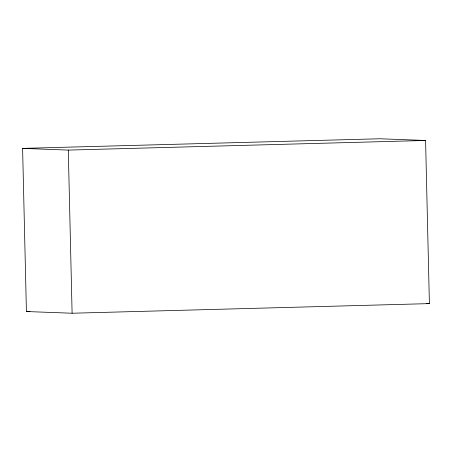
<?xml version="1.0" encoding="UTF-8"?>
<svg xmlns="http://www.w3.org/2000/svg" width="452" height="452" viewBox="0 0 452 452"><rect width="100%" height="100%" fill="white"/><g stroke="black" fill="none" stroke-linecap="round" stroke-linejoin="round"><path stroke-width="0.68" d="M22.6 148.386L379.895 138.764L425.581 140.47L429.4 303.614L72.105 313.236L26.419 311.53L22.6 148.386L68.286 150.092L425.581 140.47M26.419 311.53L29.945 311.434M426.586 303.512L429.4 303.614M68.286 150.092L72.105 313.236"/></g></svg>
